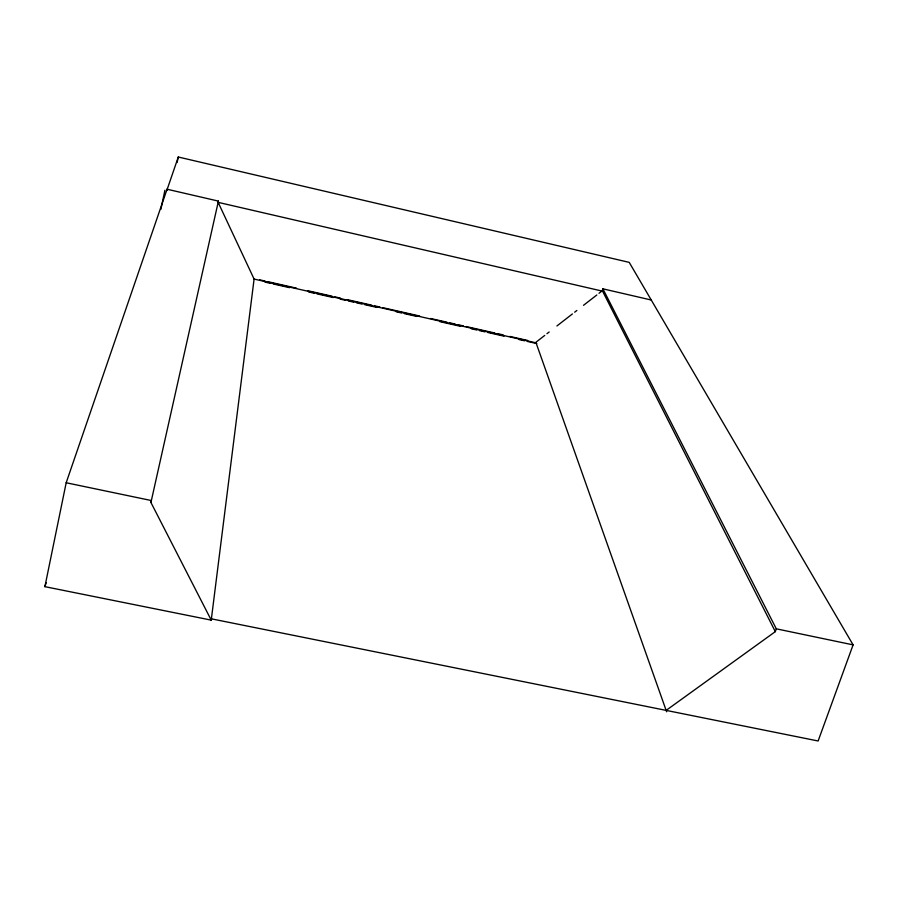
<?xml version="1.0" encoding="UTF-8"?>
<svg xmlns="http://www.w3.org/2000/svg" width="898" height="898" viewBox="0 0 898 898"><rect width="100%" height="100%" fill="white"/><g stroke="black" fill="none" stroke-linecap="round" stroke-linejoin="round"><path stroke-width="1.35" d="M211.513 618.857L211.356 620.159L44.9 586.663L66.183 482.754L151.369 500.545L150.931 502.487L211.232 620.136L254.156 278.582M211.232 620.136L211.412 618.834L818.123 740.985L853.1 644.876L629.217 262.373L178.287 157.015L166.792 190.488L167.062 189.231L218.416 201.107L218.135 202.353L254.1 279.076L536.061 342.845M160.865 209.38L164.929 190.219M177.108 162.504L178.287 157.015M150.931 502.487L218.416 201.107M651.095 299.977L602.895 288.83L602.345 290.694L775.311 631.642L666.148 710.385M44.9 586.663L46.202 582.667M66.183 482.754L167.062 189.231M775.311 631.642L776.299 628.825L602.895 288.83M544.738 335.425L535.87 342.306L666.63 711.777M546.949 333.708L549.172 331.991M556.917 325.963L572.43 313.918M574.653 312.201L576.864 310.484M583.509 305.32L596.811 294.993M599.022 293.276L601.233 291.558M776.299 628.825L853.1 644.876M259.634 279.817L265.101 281.052M267.84 281.669L296.553 288.168M307.498 290.649L332.114 296.217M334.842 296.834L340.32 298.069M347.156 299.618L371.772 305.185M374.5 305.803L379.977 307.037M382.705 307.655L419.635 316.017M430.569 318.487L446.98 322.202M449.718 322.82L455.185 324.055M457.924 324.672L463.39 325.918M466.129 326.535L494.843 333.023M497.582 333.652L503.048 334.887M509.884 336.436L527.665 340.454M265.011 282.107L270.466 283.341M273.205 283.959L289.594 287.663M308.721 291.985L314.177 293.231M316.915 293.848L333.304 297.552M340.129 299.09L345.595 300.325M348.323 300.953L353.79 302.188M356.517 302.806L361.984 304.04M364.723 304.658L377.014 307.43M396.13 311.763L401.597 312.998M404.325 313.615L416.627 316.388M439.84 321.641L460.326 326.277M471.259 328.747L476.726 329.981M479.453 330.599L484.92 331.833M487.648 332.451L504.036 336.166M519.066 339.556L524.533 340.791M527.261 341.408L536.824 343.575M218.135 202.353L602.603 291.188"/></g></svg>
